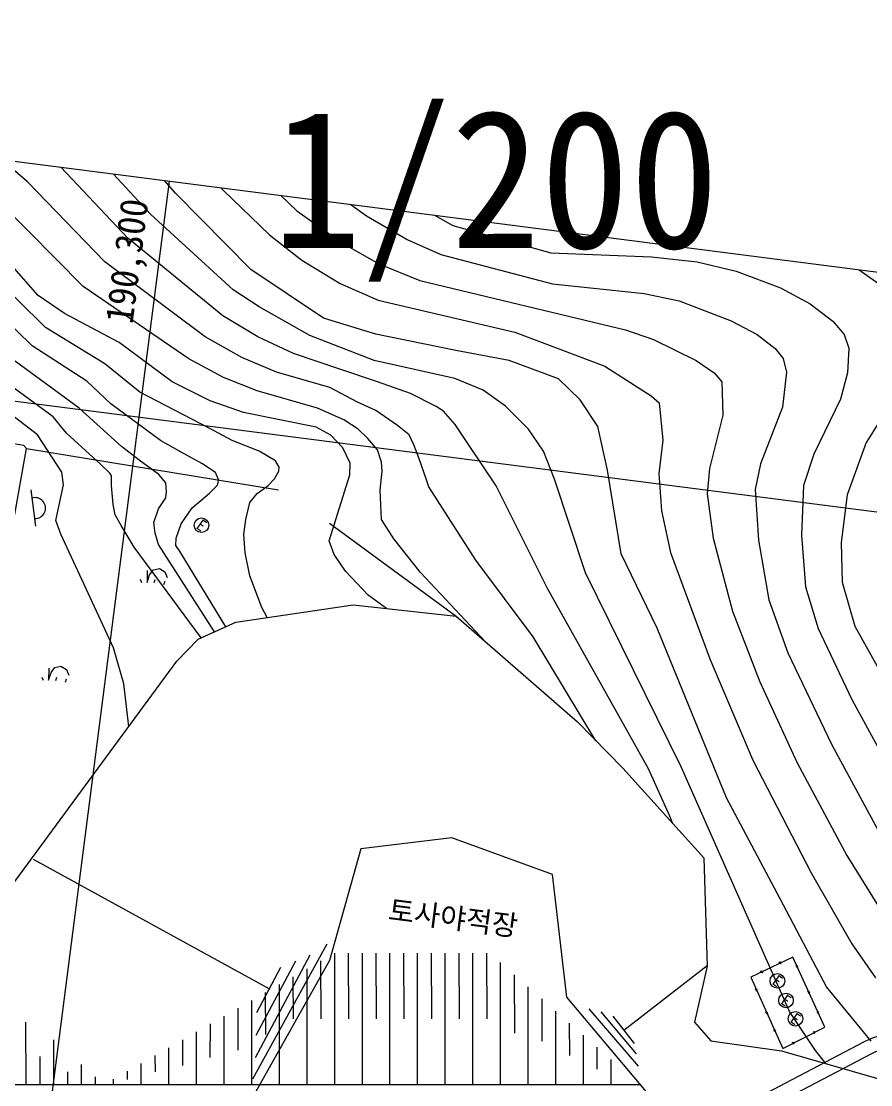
# Model space of a CAD drawing. Extents: x 57251 to 57712, y 491329 to 491527.
# Drawn here: x 57554.3 to 57615.8, y 491450.3 to 491527.3 of the extents above; entities that cross this region are included whole.
import ezdxf
from ezdxf.enums import TextEntityAlignment as Align

# ---------------------------------------------------------------- set-up
doc = ezdxf.new("R2010")
doc.units = 0
doc.header["$MEASUREMENT"] = 0
doc.layers.add('TZ-BASE', color=253, linetype='CONTINUOUS')
doc.layers.add('TZ-TEX2', color=3, linetype='CONTINUOUS')
doc.styles.get("Standard").update_dxf_attribs({"font": 'GulimChe.ttf'})
doc.styles.add('굴림', font='GulimChe.ttf')

msp = doc.modelspace()

# ---------------------------------------------------------------- linework, layer by layer
at = {"layer": 'TZ-BASE'}
for p, q in [((57556.428, 491448.69), (57565.037, 491515.68)), ((57477.747, 491509.552), (57710.215, 491479.68)), ((57542.259, 491450.324), (57595.411, 491450.324)), ((57595.411, 491450.324), (57599.084, 491450.324))]:
    msp.add_line(p, q, dxfattribs=at)
msp.add_lwpolyline([(57453.383, 491359.345), (57474.96, 491527.255), (57712.407, 491496.743), (57690.831, 491328.833)], close=True, dxfattribs=at)
msp.add_lwpolyline([(57453.383, 491359.345), (57474.96, 491527.255), (57712.407, 491496.743), (57690.831, 491328.833)], close=True, dxfattribs=at)
for points in [[(57568.294, 491483.068), (57564.241, 491489.399), (57564.008, 491490.202), (57563.915, 491490.992), (57564.235, 491491.971), (57564.776, 491492.777), (57564.831, 491493.207), (57564.768, 491493.847), (57564.261, 491494.447), (57562.841, 491495.504), (57561.559, 491496.495), (57558.497, 491499.265), (57553.914, 491502.646), (57548.983, 491507.455), (57545.743, 491510.089), (57544.364, 491510.971), (57541.763, 491511.951), (57524.181, 491515.281), (57520.508, 491515.834), (57512.083, 491515.741), (57506.11, 491515.934), (57491.758, 491518.495), (57481.739, 491521.125), (57477.747, 491521.918)], [(57567.322, 491482.631), (57562.491, 491489.207), (57561.551, 491490.761), (57561.117, 491491.546), (57560.97, 491492.294), (57560.855, 491493.669), (57560.846, 491494.351), (57560.727, 491494.561), (57560.077, 491495.179), (57557.591, 491497.45), (57556.622, 491498.621), (57553.105, 491501.222), (57549.369, 491504.932), (57546.805, 491507.095), (57543.96, 491509.098), (57541.258, 491510.31), (57524.316, 491513.793), (57519.416, 491514.592), (57507.574, 491514.746), (57504.595, 491514.878), (57492.585, 491517.017), (57482.547, 491519.453), (57477.747, 491520.291)], [(57595.872, 491475.196), (57591.354, 491482.71), (57587.207, 491488.255), (57583.802, 491493.557), (57583.626, 491494.078), (57583.087, 491495.673), (57582.72, 491496.595), (57582.375, 491497.32), (57581.54, 491498.01), (57579.977, 491499.086), (57578.645, 491499.695), (57576.639, 491500.755), (57572.772, 491501.857), (57570.268, 491502.919), (57567.632, 491504.418), (57560.375, 491509.845), (57554.756, 491515.655), (57553.104, 491517.07), (57552.81, 491517.251)], [(57601.449, 491469.192), (57601.238, 491469.725), (57599.68, 491473.164), (57592.383, 491486.2), (57588.683, 491493.649), (57585.708, 491498.072), (57584.863, 491499.045), (57584.326, 491499.378), (57582.469, 491500.321), (57580.098, 491501.161), (57577.288, 491502.093), (57574.007, 491503.207), (57571.44, 491504.419), (57568.897, 491505.939), (57562.019, 491511.571), (57557.173, 491516.69)], [(57612.528, 491451.836), (57611.777, 491452.772), (57609.89, 491455.607), (57602.051, 491473.298), (57595.128, 491487.337), (57592.902, 491494.112), (57592.086, 491496.135), (57591.019, 491497.733), (57589.337, 491499.406), (57587.723, 491500.552), (57585.68, 491501.409), (57579.858, 491502.697), (57575.182, 491504.524), (57571.521, 491506.585), (57569.647, 491507.83), (57563.662, 491513.298), (57560.992, 491516.2)], [(57615.803, 491453.45), (57612.573, 491457.379), (57609.217, 491463.741), (57605.323, 491471.05), (57600.311, 491483.334), (57597.708, 491488.721), (57596.729, 491494.777), (57596.037, 491497.94), (57594.746, 491499.863), (57593.184, 491501.382), (57589.621, 491502.718), (57585.759, 491503.434), (57579.979, 491504.616), (57576.172, 491505.764), (57570.914, 491509.295), (57565.474, 491514.826), (57564.692, 491515.724)], [(57568.76, 491515.201), (57568.918, 491515.038), (57572.27, 491511.793), (57574.62, 491509.977), (57577.393, 491508.272), (57580.143, 491507.066), (57590.018, 491504.746), (57596.526, 491502.302), (57599.894, 491500.141), (57600.459, 491499.652), (57600.721, 491496.94), (57600.439, 491494.524), (57600.635, 491491.833), (57601.28, 491488.822), (57604.129, 491481.13), (57607.245, 491473.799), (57611.452, 491465.642), (57614.4, 491460.503), (57616.122, 491458.047)], [(57587.91, 491482.346), (57583.197, 491487.363), (57581.268, 491489.796), (57580.387, 491491.195), (57580.276, 491493.316), (57580.434, 491494.702), (57580.371, 491495.342), (57580.099, 491496.251), (57579.378, 491497.073), (57578.687, 491497.745), (57577.654, 491498.413), (57575.747, 491499.25), (57571.395, 491500.514), (57568.96, 491501.468), (57566.442, 491502.838), (57558.8, 491508.072), (57552.793, 491514.152)], [(57573.087, 491514.645), (57574.26, 491513.546), (57577.565, 491511.187), (57580.176, 491509.702), (57583.146, 491508.508), (57598.027, 491504.929), (57600.053, 491504.227), (57603.148, 491502.7), (57604.44, 491501.825), (57604.997, 491501.162), (57605.067, 491498.754), (57604.108, 491494.89), (57603.937, 491493.055), (57604.364, 491489.844), (57605.764, 491484.564), (57607.738, 491479.447), (57610.446, 491473.598), (57614.04, 491466.884), (57616.877, 491462.307)], [(57578.15, 491513.995), (57579.29, 491513.185), (57582.224, 491511.46), (57584.665, 491510.378), (57592.743, 491508.262), (57599.376, 491507.548), (57601.91, 491507.03), (57605.659, 491505.587), (57607.546, 491504.582), (57608.849, 491503.585), (57609.44, 491502.849), (57609.68, 491501.863), (57609.379, 491499.323), (57607.797, 491495.227), (57607.395, 491493.37), (57607.649, 491489.703), (57608.407, 491485.385), (57609.776, 491481.548), (57612.93, 491474.934), (57616.456, 491468.438)], [(57584.217, 491513.215), (57585.544, 491512.469), (57592.628, 491510.504), (57599.914, 491510.21), (57603.203, 491509.844), (57606.035, 491509.168), (57609.243, 491507.959), (57611.382, 491506.796), (57613.013, 491505.564), (57613.853, 491504.586), (57614.192, 491503.588), (57614.08, 491501.82), (57613.586, 491499.903), (57611.644, 491495.922), (57610.893, 491493.66), (57610.751, 491490.074), (57611.038, 491486.334), (57611.965, 491483.317), (57614.401, 491478.18), (57618.939, 491469.868)], [(57580.741, 491484.768), (57579.405, 491485.734), (57577.762, 491487.469), (57576.948, 491488.666), (57576.59, 491489.661), (57578.084, 491494.428), (57578.103, 491495.275), (57577.588, 491496.396), (57576.705, 491497.299), (57575.661, 491497.88), (57570.398, 491498.944), (57567.986, 491499.795), (57565.239, 491501.171), (57561.397, 491504), (57557.445, 491506.101), (57555.544, 491507.405), (57551.15, 491512.381)], [(57572.111, 491484.107), (57571.715, 491484.824), (57570.845, 491487.126), (57570.526, 491488.779), (57570.413, 491490.108), (57570.554, 491491.208), (57570.857, 491492.433), (57571.38, 491493.095), (57572.183, 491493.672), (57572.634, 491494.149), (57572.946, 491494.692), (57572.983, 491494.979), (57572.704, 491495.452), (57571.528, 491496.138), (57569.587, 491496.922), (57567.903, 491497.819), (57562.902, 491500.405), (57560.362, 491502.47), (57556.073, 491505.089), (57549.924, 491511.161)], [(57569.119, 491483.44), (57565.808, 491488.865), (57565.5, 491489.33), (57565.52, 491489.862), (57565.894, 491490.883), (57566.675, 491492.047), (57567.929, 491493.101), (57568.487, 491493.661), (57568.559, 491493.846), (57568.59, 491494.085), (57568.365, 491494.6), (57567.38, 491495.261), (57565.882, 491496.086), (57564.383, 491496.91), (57560.8, 491499.578), (57559.059, 491501.204), (57555.118, 491503.773), (57549.424, 491509.308)], [(57614.935, 491509.268), (57616.665, 491508.029)], [(57562.1, 491476.227), (57561.746, 491479.319), (57560.993, 491481.905), (57557.17, 491490.137), (57556.813, 491491.118), (57557.386, 491493.721), (57557.245, 491494.624), (57555.485, 491497.326), (57551.599, 491500.316)], [(57617.367, 491499.812), (57615.438, 491496.765), (57614.073, 491492.987), (57613.629, 491489.53), (57613.7, 491486.666), (57614.608, 491483.474), (57619.256, 491475.189)], [(57547.621, 491456.542), (57554.703, 491496.338)], [(57554.703, 491496.338), (57554.505, 491496.565), (57553.375, 491496.745)], [(57554.703, 491496.338), (57572.929, 491493.351)], [(57555.012, 491493.34), (57555.359, 491490.712)], [(57576.605, 491490.929), (57585.782, 491484.204)], [(57563.435, 491487.522), (57563.417, 491486.648), (57563.598, 491487.209), (57563.878, 491487.567), (57564.308, 491487.649), (57564.714, 491487.427), (57564.873, 491487.005)], [(57562.921, 491486.877), (57563.025, 491486.647)], [(57563.941, 491486.632), (57564.014, 491486.868)], [(57564.64, 491486.504), (57564.718, 491486.748)], [(57466.833, 491464.014), (57490.096, 491460.861), (57514.859, 491457.58), (57544.765, 491453.814), (57547.543, 491456.435), (57565.574, 491480.95), (57567.109, 491482.534), (57569.852, 491483.77), (57578.333, 491485.037), (57585.782, 491484.204), (57594.546, 491476.551), (57597.823, 491473.203), (57603.696, 491466.708), (57603.931, 491458.886), (57603.013, 491454.838), (57604.211, 491453.469), (57609.319, 491452.763), (57617.782, 491450.319)], [(57556.311, 491480.45), (57556.293, 491479.576), (57556.473, 491480.137), (57556.754, 491480.495), (57557.184, 491480.578), (57557.59, 491480.355), (57557.749, 491479.933)], [(57555.797, 491479.805), (57555.901, 491479.575)], [(57556.817, 491479.561), (57556.89, 491479.796)], [(57557.516, 491479.432), (57557.594, 491479.677)], [(57602.745, 491445.97), (57593.776, 491456.636), (57592.747, 491465.517), (57585.469, 491468.158), (57578.889, 491467.361), (57576.626, 491459.297), (57561.351, 491432.14)], [(57572.25, 491457.229), (57555.209, 491466.604)], [(57576.422, 491460.466), (57571.054, 491450.71)], [(57575.202, 491459.687), (57571.249, 491452.236)], [(57607.093, 491458.077), (57609.398, 491452.926), (57612.441, 491454.468), (57610.125, 491459.52), (57607.093, 491458.077)], [(57574.159, 491459.24), (57571.297, 491453.875)], [(57573.072, 491458.787), (57571.344, 491455.514)], [(57597.901, 491454.25), (57603.93, 491458.939)], [(57609.29, 491459.06), (57609.125, 491459.167)], [(57609.231, 491459.189), (57609.186, 491459.023)], [(57610.509, 491458.802), (57610.344, 491458.909)], [(57610.45, 491458.932), (57610.405, 491458.765)], [(57607.969, 491458.406), (57607.804, 491458.513)], [(57607.91, 491458.535), (57607.865, 491458.369)], [(57607.574, 491457.12), (57607.408, 491457.226)], [(57607.514, 491457.249), (57607.469, 491457.082)], [(57611.359, 491456.933), (57611.193, 491457.04)], [(57611.3, 491457.062), (57611.254, 491456.896)], [(57595.382, 491455.797), (57598.938, 491451.653)], [(57596.237, 491455.584), (57598.796, 491452.537)], [(57608.318, 491455.439), (57608.152, 491455.546)], [(57608.259, 491455.569), (57608.214, 491455.402)], [(57612.024, 491455.479), (57611.858, 491455.586)], [(57611.965, 491455.608), (57611.92, 491455.442)], [(57597.106, 491455.273), (57598.645, 491453.294)], [(57608.894, 491454.158), (57608.728, 491454.265)], [(57608.835, 491454.287), (57608.789, 491454.121)], [(57611.759, 491454.028), (57611.593, 491454.135)], [(57611.7, 491454.157), (57611.654, 491453.991)], [(57610.243, 491453.254), (57610.078, 491453.361)], [(57610.184, 491453.383), (57610.139, 491453.217)]]:
    msp.add_lwpolyline(points, dxfattribs=at)
at = {"layer": 'TZ-BASE', "flags": 128}
for points in [[(57576.967, 491459.824), (57576.967, 491450.324)], [(57577.967, 491459.824), (57577.988, 491455.074)], [(57578.967, 491459.824), (57578.967, 491450.324)], [(57579.967, 491459.824), (57579.988, 491455.074)], [(57580.967, 491459.824), (57580.967, 491450.324)], [(57581.967, 491459.824), (57581.988, 491455.074)], [(57582.967, 491459.824), (57582.967, 491450.324)], [(57583.967, 491459.824), (57583.988, 491455.074)], [(57584.967, 491459.824), (57584.967, 491450.324)], [(57585.967, 491459.824), (57585.988, 491455.074)], [(57586.967, 491459.824), (57586.967, 491450.324)], [(57587.967, 491459.824), (57587.988, 491455.074)], [(57574.967, 491458.684), (57574.967, 491450.324)], [(57575.969, 491459.256), (57575.988, 491455.074)], [(57588.967, 491459.134), (57588.967, 491450.324)], [(57573.974, 491458.118), (57573.988, 491455.074)], [(57589.969, 491458.257), (57589.988, 491454.039)], [(57572.967, 491457.544), (57572.967, 491450.324)], [(57590.967, 491457.384), (57590.967, 491450.324)], [(57570.967, 491456.404), (57570.967, 491450.324)], [(57571.974, 491456.978), (57571.988, 491453.934)], [(57591.965, 491456.51), (57591.979, 491453.449)], [(57569.974, 491455.838), (57569.988, 491452.794)], [(57592.967, 491455.634), (57592.967, 491450.324)], [(57554.679, 491450.324), (57554.659, 491454.824)], [(57568.967, 491455.263), (57568.967, 491450.324)], [(57593.961, 491454.763), (57593.972, 491452.409)], [(57566.967, 491454.123), (57566.967, 491450.324)], [(57567.974, 491454.698), (57567.957, 491452.274)], [(57556.679, 491450.324), (57556.664, 491453.556)], [(57565.974, 491453.557), (57565.986, 491451.693)], [(57594.967, 491453.883), (57594.967, 491450.324)], [(57563.974, 491452.417), (57564.005, 491451.24)], [(57564.967, 491452.983), (57564.967, 491450.324)], [(57595.961, 491453.013), (57595.95, 491451.427)], [(57555.679, 491450.324), (57555.679, 491452.347)], [(57558.679, 491450.324), (57558.672, 491451.773)], [(57562.967, 491451.843), (57562.967, 491450.324)], [(57596.967, 491452.133), (57596.967, 491450.324)], [(57557.679, 491450.324), (57557.679, 491451.244)], [(57559.679, 491450.324), (57559.679, 491450.879)], [(57561.974, 491451.277), (57561.986, 491450.69)], [(57560.967, 491450.703), (57560.967, 491450.324)]]:
    msp.add_lwpolyline(points, dxfattribs=at)
at = {"layer": 'TZ-BASE'}
for points in [[(57619.441, 491428.351), (57619.441, 491428.351), (57623.007, 491448.659, 0.569791), (57615.303, 491453.408), (57600.654, 491445.718)], [(57617.747, 491424.491), (57622.007, 491448.751, 0.564033), (57615.767, 491452.523), (57600.467, 491444.491), (57600.467, 491444.491)]]:
    msp.add_lwpolyline(points, format="xyb", dxfattribs=at)
for centre in [(57567.354, 491490.789), (57609.015, 491457.813), (57609.638, 491456.403), (57610.323, 491455.074)]:
    msp.add_circle(centre, 0.529, dxfattribs=at)
msp.add_arc((57555.316, 491492.03), 0.757, 267.64858, 107.41845, dxfattribs=at)

# ---------------------------------------------------------------- texts
at = {"layer": 'TZ-BASE', "style": '굴림'}
msp.add_text('190,300', height=2, rotation=82.67756, dxfattribs=at).set_placement((57562.364, 491505.292))
at = {"layer": 'TZ-BASE'}
for s, height, rotation, p in [('E', 0.825, 324.36101, (57567.118, 491490.451)), ('토사야적장', 1.5, 352.67756, (57585.466, 491461.635)), ('E', 0.825, 324.36101, (57608.779, 491457.476)), ('E', 0.825, 324.36101, (57609.402, 491456.065)), ('E', 0.825, 324.36101, (57610.087, 491454.736))]:
    msp.add_text(s, height=height, rotation=rotation, dxfattribs=at).set_placement(p, align=Align.CENTER)
at = {"layer": 'TZ-TEX2'}
msp.add_text('1/200', height=10, dxfattribs=at).set_placement((57588.631, 491515.026), align=Align.MIDDLE)

doc.saveas('drawing.dxf')
